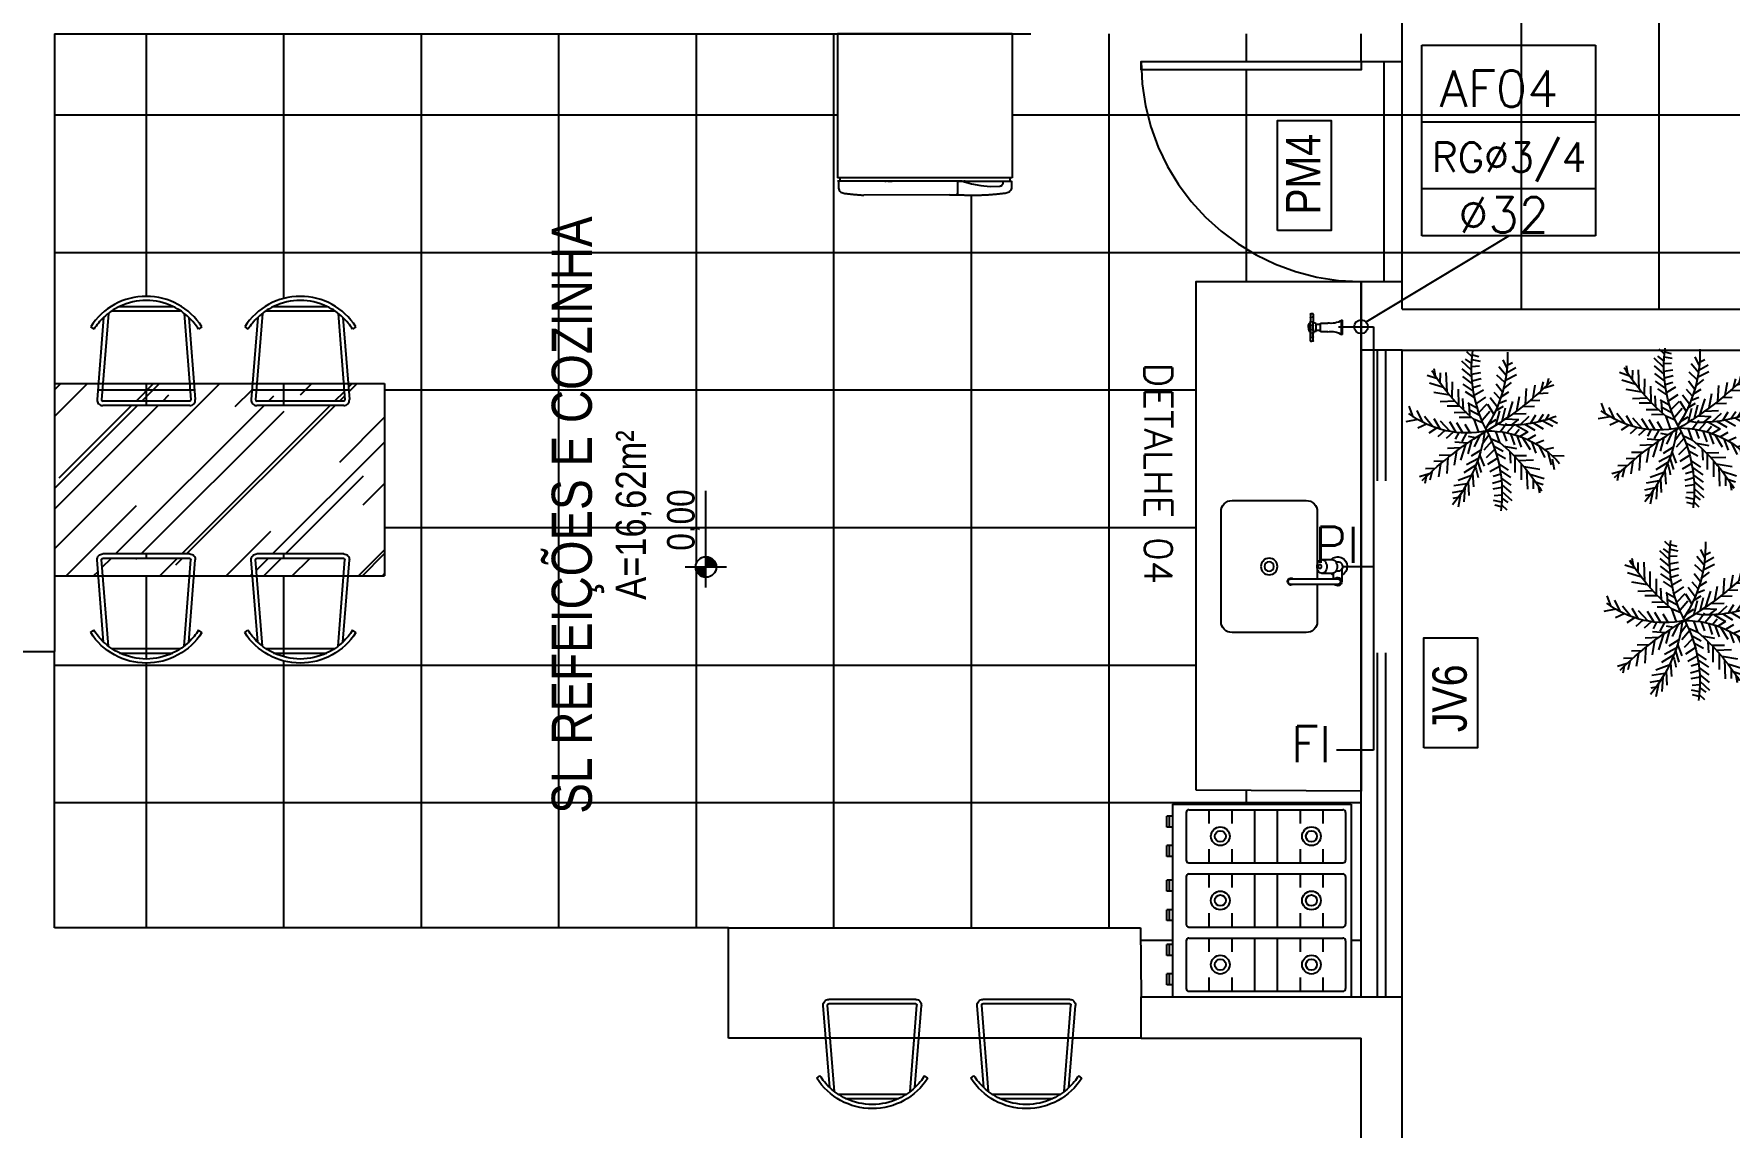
# Model space of a CAD drawing. Header units: millimetres. Extents: x 3923 to 4007, y 744 to 982.
# Drawn here: x 3966.77 to 3979.09, y 954.08 to 962.03 of the extents above; entities that cross this region are included whole.
import ezdxf
from ezdxf.enums import TextEntityAlignment as Align

# ---------------------------------------------------------------- set-up
doc = ezdxf.new("R2010")
doc.units = ezdxf.units.MM
doc.header["$LTSCALE"] = 20
doc.linetypes.add('CONTINU', pattern=[0])
doc.linetypes.add('HIDDEN2', pattern=[0.1875, 0.125, -0.0625])
for name, color, linetype in [('a-pem-m', 6, 'Continuous'), ('A-PEN-B', 5, 'Continuous'), ('AF', 5, 'Continuous'), ('Diametro', 2, 'Continuous'), ('E-txt-g', 3, 'Continuous'), ('HIDRO 01', 4, 'Continuous'), ('HIDROSSANITÁRIO', 8, 'Continuous'), ('Prumadas_L', 1, 'Continuous'), ('Prumadas_Q', 3, 'Continuous'), ('Prumadas_T', 2, 'Continuous'), ('VE', 118, 'Continuous')]:
    doc.layers.add(name, color=color, linetype=linetype)
doc.layers.add('E-Txt-W', color=7, linetype='Continuous', lineweight=20)
doc.styles.add('F2', font='ARIALN.TTF')
doc.styles.add('REG60', font='romans.shx', dxfattribs={"width": 0.8, "height": 0.15})
doc.styles.add('REG80', font='romans.shx', dxfattribs={"width": 0.8, "height": 0.2})
doc.styles.add('ROMANS', font='romans__.ttf', dxfattribs={"height": 0.1})
pattern_1 = [(180, (4034.583, -2178.562), (-3e-16, -1), []), (270, (4034.583, -2178.562), (1, -3e-16), [])]

# ---------------------------------------------------------------- blocks, each defined once
blk = doc.blocks.new('TXT-AMB75')
at = {"layer": 'E-txt-g', "style": 'REG80', "width": 0.8, "flags": 8}
blk.add_attdef('TXT', text='', height=0.2, dxfattribs=at).set_placement((0.0055, 0.2964), align=Align.CENTER)
at = {"layer": 'E-Txt-W', "style": 'REG60', "width": 0.8, "flags": 8}
blk.add_attdef('TXT', text='', height=0.15, dxfattribs=at).set_placement((0.0055, 0.0271), align=Align.CENTER)
blk = doc.blocks.new('NV')
at = {"color": 4, "linetype": 'ByBlock', "ltscale": 0.5}
for p, q in [((-1.414, -0.142), (-1.414, 0.107)), ((-1.539, -0.018), (-0.953, -0.018))]:
    blk.add_line(p, q, dxfattribs=at)
at = {"color": 4, "ltscale": 2.5}
blk.add_circle((-1.414, -0.018), 0.0622, dxfattribs=at)
at = {"color": 4}
for points in [[(-1.414, -0.018), (-1.458, 0.026), (-1.476, -0.018), (-1.472, 0.006)], [(-1.414, -0.018), (-1.414, 0.045), (-1.458, 0.026), (-1.438, 0.04)], [(-1.414, -0.018), (-1.352, -0.018), (-1.37, -0.062), (-1.357, -0.041)], [(-1.414, -0.018), (-1.37, -0.062), (-1.414, -0.08), (-1.39, -0.075)]]:
    blk.add_solid(points, dxfattribs=at)
at = {"layer": 'E-Txt-W', "color": 4, "ltscale": 2.5, "style": 'F2'}
blk.add_attdef('COTAPISO', (-1.306, 0.073), '', height=0.15, dxfattribs=at)
blk = doc.blocks.new('Fogão03_6')
at = {"layer": 'a-pem-m', "color": 8}
for p, q in [((-0.35, -0.65), (-0.35, 0)), ((-0.35, 0), (0.35, 0)), ((-0.35, 0), (0.35, 0)), ((-0.35, -0.65), (-0.35, 0)), ((-0.33, -0.59), (-0.33, -0.03)), ((-0.33, -0.59), (-0.33, -0.03)), ((-0.32, -0.02), (-0.1467, -0.02)), ((-0.32, -0.02), (-0.1467, -0.02)), ((-0.1367, -0.59), (-0.1367, -0.03)), ((-0.1367, -0.59), (-0.1367, -0.03)), ((-0.0967, -0.59), (-0.0967, -0.03)), ((-0.0967, -0.59), (-0.0967, -0.03)), ((-0.0867, -0.02), (0.0867, -0.02)), ((-0.0867, -0.02), (0.0867, -0.02)), ((0.0967, -0.59), (0.0967, -0.03)), ((0.0967, -0.59), (0.0967, -0.03)), ((0.1367, -0.59), (0.1367, -0.03)), ((0.1367, -0.59), (0.1367, -0.03)), ((0.1467, -0.02), (0.32, -0.02)), ((0.1467, -0.02), (0.32, -0.02)), ((0.33, -0.59), (0.33, -0.03)), ((0.33, -0.59), (0.33, -0.03)), ((0.35, -0.65), (0.35, 0)), ((0.35, -0.65), (0.35, 0)), ((-0.33, -0.1029), (-0.28, -0.1029)), ((-0.33, -0.1029), (-0.28, -0.1029)), ((-0.1867, -0.1029), (-0.1367, -0.1029)), ((-0.1867, -0.1029), (-0.1367, -0.1029)), ((-0.0967, -0.1029), (-0.0467, -0.1029)), ((-0.0967, -0.1029), (-0.0467, -0.1029)), ((0.0467, -0.1029), (0.0967, -0.1029)), ((0.0467, -0.1029), (0.0967, -0.1029)), ((0.1367, -0.1029), (0.1867, -0.1029)), ((0.1367, -0.1029), (0.1867, -0.1029)), ((0.28, -0.1029), (0.33, -0.1029)), ((0.28, -0.1029), (0.33, -0.1029)), ((-0.33, -0.1857), (-0.28, -0.1857)), ((-0.33, -0.1857), (-0.28, -0.1857)), ((-0.1867, -0.1857), (-0.1367, -0.1857)), ((-0.1867, -0.1857), (-0.1367, -0.1857)), ((-0.0967, -0.1857), (-0.0467, -0.1857)), ((-0.0967, -0.1857), (-0.0467, -0.1857)), ((0.0467, -0.1857), (0.0967, -0.1857)), ((0.0467, -0.1857), (0.0967, -0.1857)), ((0.1367, -0.1857), (0.1867, -0.1857)), ((0.1367, -0.1857), (0.1867, -0.1857)), ((0.28, -0.1857), (0.33, -0.1857)), ((0.28, -0.1857), (0.33, -0.1857)), ((-0.33, -0.2686), (-0.1367, -0.2686)), ((-0.33, -0.2686), (-0.1367, -0.2686)), ((-0.0967, -0.2686), (0.0967, -0.2686)), ((-0.0967, -0.2686), (0.0967, -0.2686)), ((0.1367, -0.2686), (0.33, -0.2686)), ((0.1367, -0.2686), (0.33, -0.2686)), ((-0.33, -0.3514), (-0.1367, -0.3514)), ((-0.33, -0.3514), (-0.1367, -0.3514)), ((-0.0967, -0.3514), (0.0967, -0.3514)), ((-0.0967, -0.3514), (0.0967, -0.3514)), ((0.1367, -0.3514), (0.33, -0.3514)), ((0.1367, -0.3514), (0.33, -0.3514)), ((-0.33, -0.4343), (-0.28, -0.4343)), ((-0.33, -0.4343), (-0.28, -0.4343)), ((-0.1867, -0.4343), (-0.1367, -0.4343)), ((-0.1867, -0.4343), (-0.1367, -0.4343)), ((-0.0967, -0.4343), (-0.0467, -0.4343)), ((-0.0967, -0.4343), (-0.0467, -0.4343)), ((0.0467, -0.4343), (0.0967, -0.4343)), ((0.0467, -0.4343), (0.0967, -0.4343)), ((0.1367, -0.4343), (0.1867, -0.4343)), ((0.1367, -0.4343), (0.1867, -0.4343)), ((0.28, -0.4343), (0.33, -0.4343)), ((0.28, -0.4343), (0.33, -0.4343)), ((-0.33, -0.5171), (-0.28, -0.5171)), ((-0.33, -0.5171), (-0.28, -0.5171)), ((-0.1867, -0.5171), (-0.1367, -0.5171)), ((-0.1867, -0.5171), (-0.1367, -0.5171)), ((-0.0967, -0.5171), (-0.0467, -0.5171)), ((-0.0967, -0.5171), (-0.0467, -0.5171)), ((0.0467, -0.5171), (0.0967, -0.5171)), ((0.0467, -0.5171), (0.0967, -0.5171)), ((0.1367, -0.5171), (0.1867, -0.5171)), ((0.1367, -0.5171), (0.1867, -0.5171)), ((0.28, -0.5171), (0.33, -0.5171)), ((0.28, -0.5171), (0.33, -0.5171)), ((-0.32, -0.6), (-0.1467, -0.6)), ((-0.32, -0.6), (-0.1467, -0.6)), ((-0.0867, -0.6), (0.0867, -0.6)), ((-0.0867, -0.6), (0.0867, -0.6)), ((0.1467, -0.6), (0.32, -0.6)), ((0.1467, -0.6), (0.32, -0.6)), ((-0.35, -0.65), (0.35, -0.65)), ((-0.35, -0.65), (0.35, -0.65)), ((-0.3068, -0.65), (-0.3068, -0.67)), ((-0.3068, -0.65), (-0.3068, -0.67)), ((-0.2669, -0.66), (-0.3068, -0.66)), ((-0.2669, -0.66), (-0.3068, -0.66)), ((-0.2669, -0.67), (-0.3068, -0.67)), ((-0.2669, -0.67), (-0.3068, -0.67)), ((-0.2669, -0.65), (-0.2669, -0.67)), ((-0.2669, -0.65), (-0.2669, -0.67)), ((-0.1998, -0.65), (-0.1998, -0.67)), ((-0.1998, -0.65), (-0.1998, -0.67)), ((-0.1599, -0.66), (-0.1998, -0.66)), ((-0.1599, -0.66), (-0.1998, -0.66)), ((-0.1599, -0.67), (-0.1998, -0.67)), ((-0.1599, -0.67), (-0.1998, -0.67)), ((-0.1599, -0.65), (-0.1599, -0.67)), ((-0.1599, -0.65), (-0.1599, -0.67)), ((-0.0734, -0.65), (-0.0734, -0.67)), ((-0.0734, -0.65), (-0.0734, -0.67)), ((-0.0335, -0.66), (-0.0734, -0.66)), ((-0.0335, -0.66), (-0.0734, -0.66)), ((-0.0335, -0.67), (-0.0734, -0.67)), ((-0.0335, -0.67), (-0.0734, -0.67)), ((-0.0335, -0.65), (-0.0335, -0.67)), ((-0.0335, -0.65), (-0.0335, -0.67)), ((0.0335, -0.65), (0.0335, -0.67)), ((0.0335, -0.65), (0.0335, -0.67)), ((0.0734, -0.66), (0.0335, -0.66)), ((0.0734, -0.66), (0.0335, -0.66)), ((0.0734, -0.67), (0.0335, -0.67)), ((0.0734, -0.67), (0.0335, -0.67)), ((0.0734, -0.65), (0.0734, -0.67)), ((0.0734, -0.65), (0.0734, -0.67)), ((0.1599, -0.65), (0.1599, -0.67)), ((0.1599, -0.65), (0.1599, -0.67)), ((0.1998, -0.66), (0.1599, -0.66)), ((0.1998, -0.66), (0.1599, -0.66)), ((0.1998, -0.67), (0.1599, -0.67)), ((0.1998, -0.67), (0.1599, -0.67)), ((0.1998, -0.65), (0.1998, -0.67)), ((0.1998, -0.65), (0.1998, -0.67)), ((0.2669, -0.65), (0.2669, -0.67)), ((0.2669, -0.65), (0.2669, -0.67)), ((0.3067, -0.66), (0.2669, -0.66)), ((0.3067, -0.66), (0.2669, -0.66)), ((0.3067, -0.67), (0.2669, -0.67)), ((0.3067, -0.67), (0.2669, -0.67)), ((0.3067, -0.65), (0.3067, -0.67)), ((0.3067, -0.65), (0.3067, -0.67))]:
    blk.add_line(p, q, dxfattribs=at)
for centre, radius in [((-0.2333, -0.1443), 0.0341), ((-0.2333, -0.1443), 0.0341), ((0, -0.1443), 0.0341), ((0, -0.1443), 0.0341), ((0.2333, -0.1443), 0.0341), ((0.2333, -0.1443), 0.0341), ((-0.2333, -0.1443), 0.02), ((-0.2333, -0.1443), 0.02), ((0, -0.1443), 0.02), ((0, -0.1443), 0.02), ((0.2333, -0.1443), 0.02), ((0.2333, -0.1443), 0.02), ((-0.2333, -0.4757), 0.0341), ((-0.2333, -0.4757), 0.0341), ((-0.2333, -0.4757), 0.02), ((-0.2333, -0.4757), 0.02), ((0, -0.4757), 0.0341), ((0, -0.4757), 0.0341), ((0, -0.4757), 0.02), ((0, -0.4757), 0.02), ((0.2333, -0.4757), 0.0341), ((0.2333, -0.4757), 0.0341), ((0.2333, -0.4757), 0.02), ((0.2333, -0.4757), 0.02)]:
    blk.add_circle(centre, radius, dxfattribs=at)
for centre, start, end in [((-0.32, -0.03), 89.99946, 179.99964), ((-0.32, -0.03), 89.99946, 179.99964), ((-0.1467, -0.03), 359.99964, 89.99946), ((-0.1467, -0.03), 359.99964, 89.99946), ((-0.0867, -0.03), 89.99946, 179.99964), ((-0.0867, -0.03), 89.99946, 179.99964), ((0.0867, -0.03), 359.99964, 89.99946), ((0.0867, -0.03), 359.99964, 89.99946), ((0.1467, -0.03), 89.99946, 179.99964), ((0.1467, -0.03), 89.99946, 179.99964), ((0.32, -0.03), 359.99964, 89.99946), ((0.32, -0.03), 359.99964, 89.99946), ((-0.32, -0.59), 179.99964, 269.99946), ((-0.32, -0.59), 179.99964, 269.99946), ((-0.1467, -0.59), 269.99946, 359.99964), ((-0.1467, -0.59), 269.99946, 359.99964), ((-0.0867, -0.59), 179.99964, 269.99946), ((-0.0867, -0.59), 179.99964, 269.99946), ((0.0867, -0.59), 269.99946, 359.99964), ((0.0867, -0.59), 269.99946, 359.99964), ((0.1467, -0.59), 179.99964, 269.99946), ((0.1467, -0.59), 179.99964, 269.99946), ((0.32, -0.59), 269.99946, 359.99964), ((0.32, -0.59), 269.99946, 359.99964)]:
    blk.add_arc(centre, 0.01, start, end, dxfattribs=at)
blk = doc.blocks.new('GELAD-VS')
at = {"color": 8}
blk.add_line((-0.0958, -0.3127), (-0.0958, -0.3151), dxfattribs=at)
for points in [[(-0.2946, 0.2704), (0.3404, 0.2704)], [(-0.2946, 0.2704), (-0.2946, -0.2524)], [(0.3404, 0.2704), (0.3404, -0.2524)], [(-0.2946, -0.2524), (0.3404, -0.2524)], [(-0.2919, -0.2667), (-0.2919, -0.2864), (-0.2915, -0.2903), (-0.2907, -0.2942), (-0.2888, -0.2977), (-0.2861, -0.3011), (-0.2834, -0.3042), (-0.2799, -0.3062), (-0.276, -0.3077), (-0.2722, -0.3089), (-0.2687, -0.3093), (-0.2652, -0.3096), (-0.2613, -0.31), (-0.2578, -0.3104), (-0.254, -0.3108), (-0.2505, -0.3112), (-0.247, -0.3116), (-0.2432, -0.312), (-0.2397, -0.3124), (-0.2358, -0.3127), (-0.2323, -0.3131), (-0.2285, -0.3131), (-0.225, -0.3135), (-0.2211, -0.3139), (-0.2176, -0.3143), (-0.2138, -0.3147), (-0.2103, -0.3147), (-0.2064, -0.3151), (-0.2029, -0.3151), (-0.1991, -0.3154), (-0.1956, -0.3154), (-0.1917, -0.3158), (-0.1882, -0.3158), (-0.1844, -0.3158), (-0.1809, -0.3162), (-0.177, -0.3162), (-0.1735, -0.3162), (-0.1697, -0.3166), (-0.1662, -0.3166), (-0.1623, -0.3166), (-0.1588, -0.3166), (-0.155, -0.3166), (-0.1515, -0.3166), (-0.1476, -0.3166), (-0.1442, -0.3166), (-0.1403, -0.3166), (-0.1368, -0.3166), (-0.1329, -0.3166), (-0.1295, -0.3162), (-0.1256, -0.3162), (-0.1221, -0.3162), (-0.1182, -0.3158), (-0.1148, -0.3158), (-0.1109, -0.3158), (-0.1074, -0.3154), (-0.1039, -0.3154), (-0.1001, -0.3151), (-0.0958, -0.3151)], [(-0.2899, -0.2648), (-0.2899, -0.2648), (-0.2899, -0.2648), (-0.2899, -0.2648), (-0.2899, -0.2648), (-0.2899, -0.2648), (-0.2899, -0.2648), (-0.2907, -0.2648), (-0.2911, -0.2652), (-0.2915, -0.2659), (-0.2915, -0.2663), (-0.2915, -0.2663), (-0.2915, -0.2663), (-0.2915, -0.2663), (-0.2915, -0.2663), (-0.2915, -0.2667)], [(-0.1237, -0.2648), (-0.2899, -0.2648)], [(-0.2861, -0.2524), (-0.2861, -0.2648)], [(-0.2636, -0.2648), (-0.2636, -0.2648), (-0.2636, -0.2648), (-0.2636, -0.2648), (-0.2636, -0.2648), (-0.2636, -0.2648), (-0.2636, -0.2648), (-0.2636, -0.2648), (-0.2636, -0.2648)], [(-0.2617, -0.2667), (-0.2617, -0.2663), (-0.2621, -0.2663), (-0.2621, -0.2659), (-0.2621, -0.2659), (-0.2625, -0.2656), (-0.2625, -0.2656), (-0.2625, -0.2652), (-0.2629, -0.2652), (-0.2633, -0.2648), (-0.2633, -0.2648), (-0.2636, -0.2648), (-0.2636, -0.2648)], [(-0.2617, -0.2667), (-0.2617, -0.2687)], [(-0.249, -0.2826), (-0.2513, -0.2822), (-0.254, -0.2814), (-0.2563, -0.2799), (-0.2582, -0.2779), (-0.2598, -0.276), (-0.2609, -0.2737), (-0.2617, -0.271), (-0.2617, -0.2687)], [(-0.1124, -0.2648), (-0.1457, -0.2748), (-0.1797, -0.281), (-0.2145, -0.2837), (-0.249, -0.2826)], [(-0.1237, -0.2648), (-0.1221, -0.2648), (-0.1209, -0.2648), (-0.1194, -0.2648), (-0.119, -0.2648), (-0.1182, -0.2648)], [(-0.1209, -0.2648), (-0.1221, -0.2648)], [(-0.1182, -0.2648), (-0.1182, -0.2648)], [(-0.1124, -0.2648), (-0.1128, -0.2648), (-0.1128, -0.2648), (-0.1132, -0.2648), (-0.1136, -0.2648), (-0.114, -0.2648), (-0.1144, -0.2648), (-0.1148, -0.2648), (-0.1155, -0.2648), (-0.1163, -0.2648), (-0.1171, -0.2648), (-0.1182, -0.2648), (-0.1182, -0.2648)], [(-0.1182, -0.2648), (-0.1182, -0.2648)], [(-0.1124, -0.2648), (-0.0958, -0.2648)], [(-0.0966, -0.2648), (-0.1124, -0.2648), (-0.1124, -0.2648), (-0.1124, -0.2648), (-0.1124, -0.2648), (-0.1124, -0.2648)], [(-0.0966, -0.2648), (-0.0966, -0.2648), (-0.0966, -0.2648), (-0.0966, -0.2648), (-0.0966, -0.2648), (-0.0966, -0.2648), (-0.0966, -0.2648), (-0.0966, -0.2648), (-0.0966, -0.2648), (-0.0966, -0.2648), (-0.0966, -0.2648), (-0.0966, -0.2648), (-0.0966, -0.2648)], [(-0.0958, -0.2648), (0.3404, -0.2648)], [(-0.0958, -0.2648), (-0.0958, -0.2648), (-0.0958, -0.2648), (-0.0958, -0.2648), (-0.0958, -0.2659)], [(-0.0958, -0.2648), (-0.0958, -0.2659)], [(-0.0958, -0.2648), (-0.0958, -0.3093)], [(-0.0958, -0.2648), (-0.0958, -0.3139), (-0.0958, -0.3093)], [(-0.0958, -0.2659), (-0.0958, -0.3081)], [(-0.0958, -0.2675), (-0.0958, -0.2667)], [(-0.0958, -0.3081), (-0.0958, -0.3081), (-0.0958, -0.3085)], [(-0.0958, -0.3112), (-0.0958, -0.3108), (-0.0958, -0.3108), (-0.0958, -0.3108), (-0.0958, -0.3108), (-0.0958, -0.3104), (-0.0958, -0.3104), (-0.0958, -0.31), (-0.0958, -0.31), (-0.0958, -0.31), (-0.0958, -0.3096), (-0.0958, -0.3093), (-0.0958, -0.3089), (-0.0958, -0.3089), (-0.0958, -0.3085), (-0.0958, -0.3081)], [(-0.0656, -0.2648), (-0.0656, -0.2648), (-0.0656, -0.2648), (-0.0656, -0.2648), (-0.0656, -0.2648), (-0.0656, -0.2648), (-0.0656, -0.2648), (-0.0656, -0.2648), (-0.0656, -0.2648), (-0.0656, -0.2648), (-0.0656, -0.2648), (-0.0656, -0.2648), (-0.0656, -0.2648), (-0.0656, -0.2648), (-0.0656, -0.2648), (-0.0656, -0.2648), (-0.0656, -0.2648), (-0.0656, -0.2648), (-0.0656, -0.2648), (-0.0656, -0.2648), (-0.0656, -0.2648)], [(0.1583, -0.2648), (0.1416, -0.2648)], [(0.1424, -0.2648), (0.1583, -0.2648), (0.1583, -0.2648), (0.1583, -0.2648), (0.1583, -0.2648), (0.1583, -0.2648)], [(0.1583, -0.2648), (0.1583, -0.2648), (0.1587, -0.2648), (0.1587, -0.2648), (0.1594, -0.2648), (0.1598, -0.2648), (0.1602, -0.2648), (0.1606, -0.2648), (0.1614, -0.2648), (0.1621, -0.2648), (0.1629, -0.2648), (0.1637, -0.2648), (0.1641, -0.2648)], [(0.1641, -0.2648), (0.1641, -0.2648)], [(0.1641, -0.2648), (0.1641, -0.2648)], [(0.1691, -0.2648), (0.1679, -0.2648), (0.1668, -0.2648), (0.1652, -0.2648), (0.1648, -0.2648), (0.1641, -0.2648)], [(0.1668, -0.2648), (0.1679, -0.2648)], [(0.1691, -0.2648), (0.3358, -0.2648)], [(0.3095, -0.2648), (0.3095, -0.2648), (0.3095, -0.2648), (0.3095, -0.2648), (0.3095, -0.2648), (0.3095, -0.2648), (0.3095, -0.2648)], [(0.3377, -0.2864), (0.3373, -0.2903), (0.3362, -0.2942), (0.3346, -0.2977), (0.3319, -0.3011), (0.3288, -0.3042), (0.3253, -0.3062), (0.3219, -0.3077), (0.318, -0.3089)], [(0.3319, -0.2524), (0.3319, -0.2648)], [(0.3377, -0.2663), (0.3377, -0.2663), (0.3377, -0.2663), (0.3377, -0.2663), (0.3377, -0.2663), (0.3377, -0.2663), (0.3377, -0.2663), (0.3377, -0.2659), (0.3373, -0.2652), (0.3365, -0.2648), (0.3362, -0.2648), (0.3362, -0.2648), (0.3362, -0.2648), (0.3362, -0.2648), (0.3362, -0.2648), (0.3362, -0.2648)], [(0.3377, -0.2667), (0.3377, -0.2864)], [(-0.0958, -0.3093), (-0.0958, -0.3096)], [(-0.0958, -0.31), (-0.0958, -0.3108)], [(-0.0958, -0.3108), (-0.0958, -0.3112)], [(-0.0958, -0.3112), (-0.0958, -0.3139)], [(-0.0958, -0.312), (-0.0958, -0.3124)], [(-0.0958, -0.3127), (-0.0958, -0.3131)], [(-0.0796, -0.3143), (-0.0838, -0.3143), (-0.0958, -0.3139), (-0.0958, -0.3139)], [(-0.066, -0.3143), (-0.0711, -0.3143), (-0.0796, -0.3143)], [(-0.066, -0.3143), (0.245, -0.3154)], [(0.2194, -0.3162), (0.2194, -0.3162)], [(0.2267, -0.3162), (0.2267, -0.3162)], [(0.318, -0.3089), (0.3145, -0.3093), (0.311, -0.3096), (0.3072, -0.31), (0.3037, -0.3104), (0.2998, -0.3108), (0.2963, -0.3112), (0.2925, -0.3116), (0.289, -0.312), (0.2855, -0.3124), (0.2816, -0.3127), (0.2782, -0.3131), (0.2743, -0.3131), (0.2704, -0.3135), (0.2669, -0.3139), (0.2631, -0.3143), (0.2596, -0.3147), (0.2561, -0.3147), (0.2522, -0.3151), (0.2488, -0.3151), (0.245, -0.3154)]]:
    blk.add_lwpolyline(points, dxfattribs=at)
blk = doc.blocks.new('cadeira3')
at = {"color": 8}
for p, q in [((339.39, -198.51), (363.62, -198.51)), ((326.24, -207.76), (327.72, -208.87)), ((332.14, -203.49), (329.22, -240.82)), ((334.29, -201.65), (331.21, -240.97)), ((335.87, -200.51), (367.14, -200.51)), ((368.73, -201.65), (371.8, -240.97)), ((370.88, -203.49), (373.8, -240.82)), ((376.77, -207.76), (375.3, -208.87)), ((371.3, -241.51), (331.71, -241.51)), ((371.3, -243.51), (331.71, -243.51))]:
    blk.add_line(p, q, dxfattribs=at)
for centre, radius, start, end in [((351.51, -223.91), 29.99, 32.59097, 147.40903), ((351.51, -223.93), 28.15, 115.49352, 133.47386), ((351.51, -223.93), 28.15, 64.50648, 115.49352), ((351.51, -223.93), 28.15, 46.52614, 64.50648), ((351.51, -223.93), 28.15, 133.47386, 147.66894), ((351.51, -223.93), 28.15, 32.33106, 46.52614), ((331.71, -241.01), 2.5, 175.52762, 270), ((331.71, -241.01), 0.5, 175.52762, 270), ((371.3, -241.01), 2.5, 270, 4.47238), ((371.3, -241.01), 0.5, 270, 4.47238)]:
    blk.add_arc(centre, radius, start, end, dxfattribs=at)
blk = doc.blocks.new('Cuba coz')
at = {"color": 8}
blk.add_line((7.5, -4.5), (7.5, -2.41), dxfattribs=at)
for points in [[(13.41, -6.5), (13.41, -20, 0.414214), (17.41, -24), (44.41, -24, 0.414214), (48.41, -20), (48.41, 20, 0.414214), (44.41, 24), (17.41, 24, 0.414214), (13.41, 20), (13.41, 0.74)], [(6.7, 1.75), (6, 1.75, 0.546464), (4.41, -0.73, -0.10784), (4.5, -1.15), (4.5, -5.5)], [(11.72, 2.5), (7.96, 2.5, 0.133256), (7.32, 2.33, 0.106756), (6.71, 1.77, 0.082828), (6.34, 0.99, 0.071352), (6.19, 0, 0.071352), (6.34, -0.99, 0.082828), (6.71, -1.77, 0.106756), (7.32, -2.33, 0.133256), (7.96, -2.5), (11.72, -2.5)], [(4.41, -0.73, 0.293273), (6, -1.75), (6.7, -1.75)], [(13.41, -1), (13.41, -4.5, 0.414214)]]:
    blk.add_lwpolyline(points, format="xyb", dxfattribs=at)
for points in [[(11.72, -2.5, 0.133256), (12.36, -2.33, 0.106756), (12.97, -1.77, 0.082828), (13.35, -0.99, 0.071352), (13.49, 0, 0.071352), (13.35, 0.99, 0.082828), (12.97, 1.77, 0.106756), (12.36, 2.33, 0.133256), (11.72, 2.5, 0.133256), (11.08, 2.33, 0.106756), (10.47, 1.77, 0.082828), (10.1, 0.99, 0.071352), (9.95, 0, 0.071352), (10.1, -0.99, 0.082828), (10.47, -1.77, 0.106756), (11.08, -2.33, 0.133256)], [(12.47, 0.75, 0.133256), (12.28, 0.7, 0.106756), (12.1, 0.53, 0.082828), (11.98, 0.3, 0.071352), (11.94, 0, 0.071352), (11.98, -0.3, 0.082828), (12.1, -0.53, 0.106756), (12.28, -0.7, 0.133256), (12.47, -0.75, 0.133256), (12.66, -0.7, 0.106756), (12.85, -0.53, 0.082828), (12.96, -0.3, 0.071352), (13, 0, 0.071352), (12.96, 0.3, 0.082828), (12.85, 0.53, 0.106756), (12.66, 0.7, 0.133256)], [(6, -6.5), (23, -6.5, 1), (23, -4.5), (6, -4.5, 1)]]:
    blk.add_lwpolyline(points, format="xyb", close=True, dxfattribs=at)
for radius in [3, 1.75]:
    blk.add_circle((30.91, 0), radius, dxfattribs=at)
for centre, radius, start, end in [((6, 0), 3.5, 45.58469, 244.62307), ((6, -5.5), 1.5, 41.81031, 318.18969), ((6, 0), 3.5, 295.37693, 314.41531), ((23, -5.5), 1.25, 233.1301, 126.8699)]:
    blk.add_arc(centre, radius, start, end, dxfattribs=at)
blk = doc.blocks.new('FLOR2')
at = {"layer": 'VE', "color": 8}
for p, q in [((-74.7, 224.4), (-101.7, 246.3)), ((-80.3, 253.3), (-101.6, 282.1)), ((-82.6, 266.8), (-71.8, 290.5)), ((-77.5, 238.1), (-64.7, 269)), ((52.3, 229.2), (26.3, 258.5)), ((53.7, 258.4), (40.8, 273)), ((51.1, 215.2), (79.6, 258.5)), ((53.2, 243.8), (73.7, 286)), ((-66.3, 186.3), (-93.5, 208.1)), ((-69.4, 199.7), (-47.7, 241.3)), ((-61.3, 166.2), (-30.7, 213.6)), ((49.4, 200.4), (16.6, 234.2)), ((43.9, 166.6), (16.6, 210)), ((42.1, 157.4), (74.8, 195.4)), ((48.1, 190.9), (79.6, 229.4)), ((187.8, 178.2), (161.1, 191.4)), ((197.1, 193.1), (174.8, 202.3)), ((193, 186.4), (218.9, 189.4)), ((-248.3, 123.4), (-282.9, 101.8)), ((-228.8, 121.8), (-258.8, 154)), ((-195.2, 116.4), (-211.3, 146.7)), ((-157.4, 106.1), (-168.5, 136.9)), ((-128.8, 95.1), (-135.3, 128.2)), ((-57.8, 153.1), (-91, 179.1)), ((-45.4, 110.2), (-82.7, 140.9)), ((-50.9, 128.4), (-27.3, 174.9)), ((-39.3, 91.1), (-19.9, 146.4)), ((27.5, 102.9), (6.9, 146.9)), ((34.9, 127.8), (16.6, 176)), ((30.7, 113.1), (65.1, 137.2)), ((125.4, 100.5), (108.7, 123.5)), ((141.8, 117.9), (121.5, 144.1)), ((157.5, 136.3), (134.7, 159.9)), ((150.9, 128.4), (195.6, 131.1)), ((174.2, 158.1), (152.7, 176.1)), ((166, 147.1), (213.3, 152.2)), ((179.9, 166.3), (207.2, 166.2)), ((-209.5, 119.1), (-251.1, 97.5)), ((-171.1, 110.4), (-216.8, 98.5)), ((-143, 100.9), (-184.2, 85)), ((-110.7, 86.6), (-160.6, 77.4)), ((-91.7, 76.1), (-133.4, 59.7)), ((-71.4, 63.1), (-110.4, 47.3)), ((-101.1, 81.5), (-107.5, 115.3)), ((-84.2, 71.5), (-80.2, 97.5)), ((-36.3, 82.2), (-75, 107.5)), ((-61, 55.7), (-56.7, 89.9)), ((-25, 50.2), (-47.6, 61.3)), ((-30.9, 66.6), (-12.1, 113)), ((-18.6, 33.4), (-9.2, 79.1)), ((17.2, 73.9), (2, 112.9)), ((23.1, 89.8), (60.2, 112.9)), ((28.8, 25.6), (25.9, 67.6)), ((54.7, 41.9), (48.8, 84.2)), ((81.1, 61.1), (66.9, 100.4)), ((105, 81.1), (89.8, 117)), ((97.7, 74.8), (137.5, 72.5)), ((115.6, 91), (160.4, 89.1)), ((127.7, 19.7), (162.5, 64.9)), ((134.9, 110.4), (178, 110.1)), ((161.6, 26), (195.9, 72.7)), ((189.8, 32.5), (233.7, 85.8)), ((228.3, 43.3), (249.4, 72.6)), ((256.3, 52.6), (276.4, 71.1)), ((-190.4, -16.5), (-241.7, 10.1)), ((-162.2, -10.6), (-203.9, 23.1)), ((-138.3, -6.5), (-174.5, 20.9)), ((-104.1, -2.9), (-140.4, 24.4)), ((-79, 0.2), (-115.2, 27.6)), ((-50.4, 47.4), (-82.6, 34.3)), ((-34.8, -7.8), (-70.5, 0.7)), ((-27.9, 27.5), (-69, 0.4)), ((-11.4, 15.4), (7.9, 51.4)), ((7.7, 13.9), (7.9, 51.4)), ((17.8, -11.5), (53.6, 12.1)), ((19.5, 20.2), (55.1, 11.7)), ((43.6, 34.6), (82.9, 28.8)), ((67, 50.6), (105.8, 45.4)), ((74.5, 13.1), (115.2, -7.4)), ((103.6, 16.2), (129.9, 47.5)), ((122.9, 19), (159.1, -8.4)), ((146.8, 23), (188.6, -10.7)), ((175.1, 28.9), (226.4, 2.4)), ((209.1, 37.6), (258.9, 19.8)), ((234.1, 50.4), (269.5, 38.8)), ((-260.6, -36.3), (-297.5, -24.2)), ((-271.7, -40.1), (-291.8, -58.6)), ((-224.4, -25.1), (-274.3, -7.4)), ((-243.7, -30.8), (-264.8, -60.1)), ((-205.1, -20), (-249, -73.3)), ((-176.9, -13.5), (-211.2, -60.3)), ((-143.1, -7.2), (-177.8, -52.5)), ((-113, -62.3), (-152.8, -60)), ((-119, -3.8), (-145.3, -35)), ((-82.4, -38.1), (-121.1, -32.9)), ((-90.2, -2.9), (-116.5, -34.1)), ((-59, -22.2), (-98.2, -16.3)), ((-96.4, -48.6), (-82.2, -87.9)), ((-70, -29.4), (-64.1, -71.7)), ((-23.5, -56.8), (-61.5, -71.9)), ((-43.8, -14.7), (-40.9, -56.7)), ((-17.4, -15.4), (-5.3, -45.9)), ((5.3, -32.4), (-13.4, -78.7)), ((15.6, -54.2), (-3.2, -100.5)), ((9.6, -37.7), (32.3, -48.8)), ((32.9, -20.5), (32.1, -58.5)), ((42.4, -25.6), (71.3, -6.3)), ((54.4, -31.5), (57.1, -66)), ((66.1, -36.8), (101.2, -13.5)), ((80.3, -42.5), (81.7, -68.7)), ((88.6, -45.5), (126.2, -21)), ((98.9, -48.8), (111.9, -80.7)), ((109.3, -51.9), (156.4, -33)), ((128.7, -56.7), (141.8, -87.8)), ((143.9, -59.5), (181, -35.7)), ((173.3, -63.2), (215.7, -42.4)), ((212.6, -64.1), (249.1, -34.6)), ((240.1, -54.5), (268.6, -27.6)), ((-166.3, -115.9), (-211, -118.7)), ((-150.3, -97.9), (-193.3, -97.6)), ((-131, -78.5), (-175.7, -76.6)), ((-157.1, -105.4), (-136.8, -131.7)), ((-140.7, -88), (-124, -111.1)), ((-120.3, -68.7), (-105.1, -104.5)), ((-37.2, -114.1), (-68.5, -119.5)), ((-28.9, -84.6), (-68.3, -95.7)), ((-31.5, -100), (-16.7, -124.3)), ((-25.5, -69.9), (-13.5, -100.4)), ((23.9, -78.7), (4.6, -133.9)), ((35.5, -115.9), (12, -162.5)), ((21, -69.7), (59.6, -95)), ((30, -97.7), (67.4, -128.4)), ((50.8, -62.6), (58.9, -94.5)), ((64.2, -73.5), (111.4, -79.4)), ((74.6, -82.5), (81.9, -127.1)), ((87.1, -94.1), (128.1, -98.7)), ((101.9, -109), (98.1, -145.2)), ((108.6, -116.2), (149.5, -121.2)), ((159, -61.7), (176, -89.7)), ((198, -64.3), (219.9, -90.7)), ((232.1, -62.8), (267.9, -88.5)), ((-208.4, -174), (-234.3, -177)), ((-181.4, -134.6), (-228.6, -139.7)), ((-195.2, -153.8), (-222.5, -153.8)), ((-212.4, -180.7), (-190.1, -189.9)), ((-203.2, -165.8), (-176.5, -178.9)), ((-189.5, -145.7), (-168.1, -163.6)), ((-172.9, -123.8), (-150, -147.4)), ((-59.4, -170.6), (-98.3, -175.1)), ((-45.5, -137.8), (-81, -147.5)), ((-63.4, -178.9), (-44, -219.3)), ((-50.1, -149.5), (-40.8, -185.5)), ((-39.9, -122.1), (-27.9, -152.6)), ((45.9, -153.7), (15.3, -201.1)), ((42.5, -140.6), (75.6, -166.6)), ((50.9, -173.8), (78.2, -195.6)), ((120.9, -130.2), (119.1, -162.8)), ((131.2, -142.8), (171.4, -148.5)), ((137.7, -151.4), (134.9, -176.1)), ((145.5, -162.1), (177.9, -167.4)), ((-84.5, -217), (-113.5, -232.1)), ((-71.3, -194.2), (-110.7, -203.1)), ((-90.3, -226.2), (-80.6, -245)), ((-75.6, -202), (-60.4, -237.2)), ((54.1, -187.2), (32.4, -228.8)), ((62.1, -225.6), (49.4, -256.6)), ((59.4, -211.9), (86.4, -233.9)), ((64.9, -240.8), (86.2, -269.6)), ((67.3, -254.3), (56.5, -278))]:
    blk.add_line(p, q, dxfattribs=at)
for centre, radius, start, end in [((1087.9, 462.4), 1186.7, 188.51596, 202.60606), ((-486.5, 269.5), 540.3, 336.19444, 2.29873), ((-211.8, 435.3), 475.2, 295.43508, 330.98697), ((-266.2, -219.1), 342.9, 41.07899, 90.24355), ((-111.8, 349.6), 262, 304.45608, 313.28906), ((11.4, 742.8), 732.4, 273.42053, 291.38919), ((-26.8, -730.3), 732.4, 93.42053, 111.38919), ((196.4, -422.9), 475.2, 115.43508, 150.98697), ((-481.7, 27.7), 466.5, 321.34229, 356.98796), ((200.6, 278.7), 342.9, 232.59883, 281.76339), ((-1103.2, -449.9), 1186.7, 8.51596, 22.60606), ((-241, -435.3), 473.3, 32.12182, 54.73491)]:
    blk.add_arc(centre, radius, start, end, dxfattribs=at)
blk = doc.blocks.new('registro')
at = {"layer": 'HIDRO 01', "color": 4}
for p, q in [((4089.6498, 840.4398), (4089.6498, 840.4113)), ((4089.6547, 840.441), (4089.651, 840.441)), ((4089.6584, 840.441), (4089.6547, 840.441)), ((4089.6597, 840.4398), (4089.6597, 840.4128)), ((4089.6467, 840.4017), (4089.6467, 840.4061)), ((4089.6467, 840.391), (4089.6467, 840.4017)), ((4089.6467, 840.3803), (4089.6467, 840.391)), ((4089.6467, 840.3759), (4089.6467, 840.3803)), ((4089.6467, 840.3759), (4089.6467, 840.3758)), ((4089.6498, 840.3959), (4089.6498, 840.4117)), ((4089.6498, 840.3959), (4089.6498, 840.391)), ((4089.6498, 840.391), (4089.6498, 840.386)), ((4089.6498, 840.386), (4089.6498, 840.3701)), ((4089.6597, 840.3959), (4089.6597, 840.4133)), ((4089.6597, 840.391), (4089.6597, 840.3959)), ((4089.6597, 840.386), (4089.6597, 840.391)), ((4089.6597, 840.386), (4089.6597, 840.3692)), ((4089.6702, 840.4013), (4089.6702, 840.4055)), ((4089.6865, 840.4015), (4089.6702, 840.4015)), ((4089.6702, 840.391), (4089.6702, 840.4013)), ((4089.6702, 840.3807), (4089.6702, 840.391)), ((4089.6702, 840.3764), (4089.6702, 840.3807)), ((4089.6865, 840.3805), (4089.6702, 840.3805)), ((4089.6865, 840.391), (4089.6865, 840.4071)), ((4089.6865, 840.4071), (4089.7127, 840.4071)), ((4089.6865, 840.3749), (4089.6865, 840.391)), ((4089.7127, 840.3749), (4089.6865, 840.3749)), ((4089.7632, 840.417), (4089.7669, 840.417)), ((4089.7632, 840.391), (4089.7632, 840.417)), ((4089.7632, 840.365), (4089.7632, 840.391)), ((4089.7669, 840.391), (4089.7669, 840.417)), ((4089.7669, 840.365), (4089.7669, 840.391)), ((4089.6497, 840.3681), (4089.6497, 840.3631)), ((4089.6497, 840.3631), (4089.6497, 840.3582)), ((4089.6498, 840.3422), (4089.6498, 840.3707)), ((4089.651, 840.3409), (4089.6547, 840.3409)), ((4089.6584, 840.3409), (4089.6547, 840.3409)), ((4089.6596, 840.3631), (4089.6596, 840.3681)), ((4089.6596, 840.3582), (4089.6596, 840.3631)), ((4089.6597, 840.3422), (4089.6597, 840.3692)), ((4089.7669, 840.365), (4089.7632, 840.365))]:
    blk.add_line(p, q, dxfattribs=at)
for points in [[(4089.6702, 840.4055), (4089.6688, 840.4058), (4089.6672, 840.4062), (4089.665, 840.4067)], [(4089.6702, 840.3764), (4089.6688, 840.3761), (4089.6672, 840.3758), (4089.665, 840.3753)]]:
    blk.add_lwpolyline(points, dxfattribs=at)
at = {"layer": 'HIDRO 01', "color": 4, "extrusion": (0, 0, -1)}
for centre, radius, start, end in [((-4089.651, 840.4398), 0.00124, 0.00003, 90), ((-4089.6818, 840.391), 0.0394, 359.99565, 20.13631), ((-4089.6457, 840.4042), 0.000989, 20.12195, 100.11243), ((-4089.6457, 840.4042), 0.00099, 100.09482, 179.99997), ((-4089.643, 840.4119), 0.00681, 181.23675, 236.37895), ((-4089.643, 840.3701), 0.00681, 123.6059, 180.00001), ((-4089.6546, 840.4246), 0.00495, 0.02602, 89.97401), ((-4089.6546, 840.4147), 0.00495, 270.01829, 359.98187), ((-4089.6546, 840.3681), 0.00495, 0.02602, 89.97401), ((-4089.6547, 840.3959), 0.00495, 0.02602, 89.97401), ((-4089.6547, 840.386), 0.00495, 270.01829, 359.98187), ((-4089.6546, 840.4246), 0.00495, 90.01816, 179.98176), ((-4089.6546, 840.4147), 0.00495, 180.01828, 269.98187), ((-4089.6546, 840.3681), 0.00495, 90.01816, 179.98176), ((-4089.6547, 840.3959), 0.00495, 90.01816, 179.98176), ((-4089.6547, 840.386), 0.00495, 180.01828, 269.98187), ((-4089.6665, 840.4133), 0.00681, 282.35991, 359.99998), ((-4089.6665, 840.3687), 0.00681, 359.9998, 77.64333), ((-4089.726, 840.4728), 0.0671, 236.35821, 281.45069), ((-4089.726, 840.3091), 0.0671, 78.54956, 123.64201), ((-4089.6546, 840.3582), 0.00495, 270.01829, 359.98187), ((-4089.6546, 840.3582), 0.00495, 180.01828, 269.98187), ((-4089.6584, 840.3422), 0.00124, 180, 270)]:
    blk.add_arc(centre, radius, start, end, dxfattribs=at)
at = {"layer": 'HIDRO 01', "color": 4}
for centre, radius, start, end in [((4089.6584, 840.4398), 0.00124, 359.99895, 90), ((4089.6818, 840.391), 0.0394, 179.994, 200.13886), ((4089.6457, 840.3777), 0.00099, 200.12706, 280.0763), ((4089.6457, 840.3777), 0.00099, 280.07207, 0.00336), ((4089.6468, 840.4061), 0.000125, 123.88448, 179.91511), ((4089.6468, 840.3759), 0.000124, 206.71741, 236.35591), ((4089.651, 840.3422), 0.00124, 179.99835, 270)]:
    blk.add_arc(centre, radius, start, end, dxfattribs=at)

msp = doc.modelspace()

# ---------------------------------------------------------------- hatches: boundary and pattern name
at = {"layer": 'HIDROSSANITÁRIO'}
h = msp.add_hatch(dxfattribs=at)
h.set_pattern_fill('ANSI37,_O', color=8, scale=8, angle=135)
h.set_pattern_definition(pattern_1)
h.paths.add_polyline_path([(3976.716, 967.027), (3976.716, 966.727), (3975.916, 966.727), (3975.916, 966.194), (3977.156, 966.194), (3977.156, 964.994), (3975.916, 964.994), (3975.916, 964.766), (3977.017, 964.766), (3977.017, 962.374), (3975.916, 962.374), (3975.916, 962.327), (3976.716, 962.327), (3976.716, 961.827), (3976.716, 960.227), (3976.716, 960.027), (3979.416, 960.027), (3979.416, 967.027)])
h.paths.add_polyline_path([(3978.715, 963.07, -1), (3978.715, 963.219, -1)], flags=16)
h.paths.add_polyline_path([(3978.388, 962.911), (3978.388, 964.136), (3977.994, 964.136), (3977.994, 962.911)], flags=24)
h.paths.add_polyline_path([(3978.065, 962.676), (3978.065, 964.37), (3977.495, 964.37), (3977.495, 962.676)], flags=24)
h.paths.add_polyline_path([(3978.733, 963.204), (3978.733, 963.846), (3978.372, 963.846), (3978.372, 963.204)], flags=24)
h.paths.add_polyline_path([(3979.878, 966.336), (3979.271, 966.336), (3979.271, 965.732), (3979.878, 965.732)], flags=9)
h.paths.add_polyline_path([(3978.473, 966.336), (3977.681, 966.336), (3977.681, 965.732), (3978.473, 965.732)], flags=24)
h = msp.add_hatch(dxfattribs=at)
h.set_pattern_fill('ANSI37,_O', color=8, scale=8, angle=135)
h.set_pattern_definition(pattern_1)
h.paths.add_polyline_path([(3976.416, 960.227), (3976.716, 960.227), (3976.716, 961.827), (3976.416, 961.827), (3976.416, 961.767), (3974.817, 961.767, 0.40327)])
h.paths.add_polyline_path([(3976.168, 961.398), (3976.557, 961.398), (3976.557, 960.598), (3976.168, 960.598)], flags=16)
h.paths.add_polyline_path([(3966.916, 962.027), (3966.916, 959.486), (3969.316, 959.486), (3969.316, 958.086), (3966.916, 958.086), (3966.916, 957.538), (3966.916, 955.527), (3971.816, 955.527), (3974.812, 955.527), (3974.816, 955.027), (3976.416, 955.027), (3976.416, 956.522), (3975.216, 956.529), (3975.216, 960.227), (3976.416, 960.227, -0.40327), (3974.817, 961.767), (3974.816, 961.767), (3974.816, 961.827), (3976.416, 961.827), (3976.416, 962.027), (3975.416, 962.027), (3974.016, 962.027)])
h.paths.add_polyline_path([(3972.616, 960.982), (3972.61, 960.982), (3972.61, 962.027), (3973.88, 962.027), (3973.88, 960.957), (3973.875, 960.957), (3973.875, 960.899), (3973.853, 960.871), (3973.829, 960.868), (3973.801, 960.865), (3973.777, 960.862), (3973.771, 960.862), (3973.763, 960.861), (3973.721, 960.856), (3973.697, 960.856), (3973.682, 960.855), (3973.66, 960.855), (3973.646, 960.853), (3973.624, 960.853), (3973.616, 960.853), (3973.609, 960.853), (3973.601, 960.853), (3973.594, 960.853), (3973.586, 960.853), (3973.579, 960.853), (3973.572, 960.853), (3973.565, 960.853), (3973.527, 960.853), (3973.506, 960.855), (3973.483, 960.855), (3973.483, 960.859), (3973.459, 960.858), (3973.423, 960.858), (3972.786, 960.855), (3972.765, 960.858), (3972.742, 960.86), (3972.734, 960.86), (3972.713, 960.862), (3972.702, 960.864), (3972.683, 960.866), (3972.662, 960.868), (3972.638, 960.871), (3972.616, 960.899)], flags=16)
h.paths.add_polyline_path([(3973.483, 960.957), (3973.516, 960.957), (3973.583, 960.937), (3973.651, 960.924), (3973.72, 960.919), (3973.789, 960.921), (3973.794, 960.922), (3973.799, 960.924), (3973.804, 960.927), (3973.808, 960.931), (3973.811, 960.934), (3973.813, 960.939), (3973.815, 960.944), (3973.815, 960.949), (3973.815, 960.953), (3973.815, 960.954), (3973.815, 960.954), (3973.815, 960.954), (3973.816, 960.955), (3973.816, 960.956), (3973.817, 960.956), (3973.818, 960.957), (3973.809, 960.925), (3973.789, 960.921), (3973.72, 960.919), (3973.651, 960.924), (3973.583, 960.937), (3973.483, 960.967)], flags=0)
h.paths.add_polyline_path([(3971.652, 958.225, -1), (3971.652, 958.076, -1)], flags=16)
h.paths.add_polyline_path([(3969.108, 959.898), (3969.084, 959.88, 0.062017), (3969.013, 959.966), (3969.06, 959.369, -0.437265), (3969.02, 959.326), (3968.387, 959.326, -0.437265), (3968.347, 959.369), (3968.393, 959.966, 0.062017), (3968.323, 959.88), (3968.299, 959.898, -0.547586)], flags=16)
h.paths.add_polyline_path([(3969.029, 959.358), (3968.378, 959.358), (3968.428, 959.996, -0.053349), (3968.509, 960.046, -0.226217), (3968.897, 960.046, -0.053349), (3968.979, 959.996)], flags=0)
h.paths.add_polyline_path([(3967.988, 959.898), (3967.964, 959.88, 0.062017), (3967.893, 959.966), (3967.94, 959.369, -0.437265), (3967.9, 959.326), (3967.267, 959.326, -0.437265), (3967.227, 959.369), (3967.273, 959.966, 0.062017), (3967.203, 959.88), (3967.179, 959.898, -0.547586)], flags=16)
h.paths.add_polyline_path([(3969.06, 958.203), (3969.013, 957.606, 0.062017), (3969.084, 957.692), (3969.108, 957.674, -0.547586), (3968.299, 957.674), (3968.323, 957.692, 0.062017), (3968.393, 957.606), (3968.347, 958.203, -0.437265), (3968.387, 958.246), (3969.02, 958.246, -0.437265)], flags=17)
h.paths.add_polyline_path([(3967.909, 959.358), (3967.258, 959.358), (3967.308, 959.996, -0.053349), (3967.389, 960.046, -0.226217), (3967.777, 960.046, -0.053349), (3967.859, 959.996)], flags=0)
h.paths.add_polyline_path([(3968.979, 957.576, -0.053349), (3968.897, 957.526, -0.226217), (3968.509, 957.526, -0.053349), (3968.428, 957.576), (3968.378, 958.214), (3969.029, 958.214)], flags=16)
h.paths.add_polyline_path([(3967.94, 958.203), (3967.893, 957.606, 0.062017), (3967.964, 957.692), (3967.988, 957.674, -0.547586), (3967.179, 957.674), (3967.203, 957.692, 0.062017), (3967.273, 957.606), (3967.227, 958.203, -0.437265), (3967.267, 958.246), (3967.9, 958.246, -0.437265)], flags=17)
h.paths.add_polyline_path([(3967.859, 957.576, -0.053349), (3967.777, 957.526, -0.226217), (3967.389, 957.526, -0.053349), (3967.308, 957.576), (3967.258, 958.214), (3967.909, 958.214)], flags=16)
h.paths.add_polyline_path([(3975.044, 956.427), (3976.344, 956.427), (3976.344, 955.027), (3975.044, 955.027), (3975.044, 955.114), (3975.004, 955.114), (3975.004, 955.194), (3975.044, 955.194), (3975.044, 955.328), (3975.004, 955.328), (3975.004, 955.407), (3975.044, 955.407), (3975.044, 955.58), (3975.004, 955.58), (3975.004, 955.66), (3975.044, 955.66), (3975.044, 955.794), (3975.004, 955.794), (3975.004, 955.874), (3975.044, 955.874), (3975.044, 956.047), (3975.004, 956.047), (3975.004, 956.127), (3975.044, 956.127), (3975.044, 956.261), (3975.004, 956.261), (3975.004, 956.341), (3975.044, 956.341)])
h.paths.add_polyline_path([(3976.546, 960.649), (3976.546, 961.363), (3976.165, 961.363), (3976.165, 960.649)], flags=24)
h.paths.add_polyline_path([(3971.017, 956.247), (3971.017, 960.812), (3970.355, 960.812), (3970.355, 956.247)], flags=24)
h.paths.add_polyline_path([(3971.325, 957.847), (3971.325, 959.212), (3970.931, 959.212), (3970.931, 957.847)], flags=24)
h.paths.add_polyline_path([(3971.67, 958.21), (3971.67, 958.776), (3971.309, 958.776), (3971.309, 958.21)], flags=24)
h.paths.add_polyline_path([(3972.305, 961.865), (3972.305, 962.472), (3971.701, 962.472), (3971.701, 961.865)], flags=9)
h.paths.add_polyline_path([(3972.305, 958.382), (3972.305, 959.173), (3971.701, 959.173), (3971.701, 958.382)], flags=24)
at = {"layer": 'HIDROSSANITÁRIO', "linetype": 'CONTINU'}
h = msp.add_hatch(dxfattribs=at)
h.set_pattern_fill('AR-RROOF', color=8, scale=0.02, angle=405, style=0)
h.set_pattern_definition([(45, (-6724.4546, -954.98697), (0.431052294, 1.149472783), [7.62, -1.016, 2.54, -0.508]), (45, (-6724.15645, -954.3296), (-0.83695987, 0.11853938), [1.524, -0.16764, 3.048, -0.381]), (45, (-6724.58032, -954.50204), (1.627222409, 2.108564137), [4.064, -0.7112, 2.032, -0.508])])
h.paths.add_polyline_path([(3969.316, 959.486), (3969.051, 959.486), (3969.06, 959.369, -0.437265), (3969.02, 959.326), (3968.387, 959.326, -0.437265), (3968.347, 959.369), (3968.356, 959.486), (3967.931, 959.486), (3967.94, 959.369, -0.437265), (3967.9, 959.326), (3967.267, 959.326, -0.437265), (3967.227, 959.369), (3967.236, 959.486), (3966.916, 959.486), (3966.916, 958.491), (3966.916, 958.086), (3967.236, 958.086), (3967.227, 958.203, -0.437265), (3967.267, 958.246), (3967.9, 958.246, -0.437265), (3967.94, 958.203), (3967.931, 958.086), (3968.356, 958.086), (3968.347, 958.203, -0.437265), (3968.387, 958.246), (3969.02, 958.246, -0.437265), (3969.06, 958.203), (3969.051, 958.086), (3969.316, 958.086)])
h.paths.add_polyline_path([(3967.899, 959.486), (3967.268, 959.486), (3967.259, 959.367, 0.437265), (3967.267, 959.358), (3967.9, 959.358, 0.437265), (3967.908, 959.367)], flags=17)
h.paths.add_polyline_path([(3969.019, 959.486), (3968.388, 959.486), (3968.379, 959.367, 0.437265), (3968.387, 959.358), (3969.02, 959.358, 0.437265), (3969.028, 959.367)], flags=17)
h.paths.add_polyline_path([(3969.028, 958.205, 0.437265), (3969.02, 958.214), (3968.387, 958.214, 0.437265), (3968.379, 958.205), (3968.388, 958.086), (3969.019, 958.086)], flags=17)
h.paths.add_polyline_path([(3967.908, 958.205, 0.437265), (3967.9, 958.214), (3967.267, 958.214, 0.437265), (3967.259, 958.205), (3967.268, 958.086), (3967.899, 958.086)], flags=17)

# ---------------------------------------------------------------- linework, layer by layer
at = {"layer": 'A-PEN-B'}
msp.add_circle((3976.416, 959.898), 0.05, dxfattribs=at)
at = {"layer": 'AF'}
for p, q in [((3976.252, 959.898), (3976.507, 959.898)), ((3976.507, 959.898), (3976.507, 958.155, -12.669)), ((3976.281, 958.155, -12.669), (3976.507, 958.155, -12.669)), ((3976.507, 958.155, -12.669), (3976.507, 956.819, -12.669)), ((3976.507, 956.819, -12.669), (3976.238, 956.819, -12.669))]:
    msp.add_line(p, q, dxfattribs=at)
at = {"layer": 'HIDROSSANITÁRIO', "color": 8, "linetype": 'Continuous'}
for p, q in [((3976.716, 961.827), (3976.716, 962.327)), ((3966.916, 962.027), (3966.916, 957.538)), ((3966.916, 962.027), (3974.016, 962.027)), ((3976.416, 961.827), (3976.416, 962.027)), ((3976.416, 961.827), (3976.716, 961.827)), ((3976.716, 960.227), (3976.716, 961.827)), ((3976.416, 955.027), (3976.416, 960.227)), ((3976.416, 960.227), (3976.716, 960.227)), ((3976.716, 960.027), (3976.716, 960.227)), ((3976.716, 960.027), (3979.416, 960.027)), ((3976.716, 953.945), (3976.716, 959.727)), ((3976.716, 959.727), (3979.416, 959.727)), ((3966.616, 957.538), (3966.916, 957.538)), ((3966.916, 955.527), (3966.916, 957.538)), ((3971.816, 955.527), (3966.916, 955.527)), ((3971.816, 954.727), (3971.816, 955.527)), ((3971.816, 955.527), (3974.812, 955.527)), ((3974.812, 955.527), (3974.816, 955.027)), ((3974.816, 955.027), (3976.416, 955.027)), ((3974.816, 954.727), (3974.816, 955.027)), ((3974.816, 954.727), (3971.816, 954.727)), ((3974.816, 954.727), (3976.416, 954.727)), ((3976.416, 953.945), (3976.416, 954.727))]:
    msp.add_line(p, q, dxfattribs=at)
at = {"layer": 'HIDROSSANITÁRIO', "color": 8, "linetype": 'HIDDEN2'}
for p, q in [((3976.716, 959.727), (3976.416, 959.727)), ((3976.536, 955.027), (3976.536, 959.727)), ((3976.596, 955.027), (3976.596, 959.727)), ((3976.416, 955.027), (3976.716, 955.027))]:
    msp.add_line(p, q, dxfattribs=at)
at = {"layer": 'HIDROSSANITÁRIO', "color": 8}
for p, q in [((3966.916, 959.486), (3969.316, 959.486)), ((3969.316, 959.486), (3969.316, 958.086))]:
    msp.add_line(p, q, dxfattribs=at)
at = {"layer": 'HIDROSSANITÁRIO', "color": 8, "linetype": 'CONTINU'}
msp.add_line((3966.916, 958.086), (3969.316, 958.086), dxfattribs=at)
at = {"layer": 'HIDROSSANITÁRIO', "color": 8, "linetype": 'Continuous'}
msp.add_lwpolyline([(3976.416, 961.827), (3976.416, 961.767), (3974.816, 961.767), (3974.816, 961.827)], close=True, dxfattribs=at)
at = {"layer": 'HIDROSSANITÁRIO', "color": 8, "elevation": 3.659}
for points in [[(3975.808, 960.598), (3975.808, 961.398), (3976.198, 961.398), (3976.198, 960.598)], [(3976.873, 956.836), (3976.873, 957.637), (3977.262, 957.637), (3977.262, 956.836)]]:
    msp.add_lwpolyline(points, close=True, dxfattribs=at)
at = {"layer": 'HIDROSSANITÁRIO', "color": 8, "linetype": 'CONTINU'}
msp.add_lwpolyline([(3975.216, 956.529), (3975.216, 960.227), (3976.416, 960.227), (3976.416, 956.522)], close=True, dxfattribs=at)
at = {"layer": 'HIDROSSANITÁRIO', "color": 8, "linetype": 'HIDDEN2'}
msp.add_arc((3976.416, 961.827), 1.6, 180, 270, dxfattribs=at)
at = {"layer": 'Prumadas_L'}
for p, q in [((3976.859, 961.387, 6.572), (3978.121, 961.387, 6.572)), ((3976.859, 960.903, 6.572), (3978.121, 960.903, 6.572)), ((3976.452, 959.933), (3977.49, 960.56, 6.572))]:
    msp.add_line(p, q, dxfattribs=at)
at = {"layer": 'Prumadas_Q'}
for p, q in [((3976.859, 961.945, 6.572), (3978.121, 961.945, 6.572)), ((3976.859, 960.56, 6.572), (3976.859, 961.945, 6.572)), ((3978.121, 961.945, 6.572), (3978.121, 960.56, 6.572)), ((3978.121, 960.56, 6.572), (3976.859, 960.56, 6.572))]:
    msp.add_line(p, q, dxfattribs=at)

# ---------------------------------------------------------------- block references
at = {"layer": 'AF', "xscale": 2, "yscale": 2, "zscale": 2}
msp.add_blockref('registro', (-4203.252, -720.889), dxfattribs=at)
at = {"layer": 'HIDROSSANITÁRIO', "color": 8}
for name, p, xscale, yscale, zscale in [('GELAD-VS', (3973.291, 961.486), -2, 2, 2), ('cadeira3', (3961.959, 963.222), 0.01600000000034925, 0.01600000000034925, 0.01600000000034925), ('cadeira3', (3963.079, 963.222), 0.01600000000034925, 0.01600000000034925, 0.01600000000034925), ('Cuba coz', (3976.366, 958.155, -12.669), -0.02, 0.02, 0.02)]:
    msp.add_blockref(name, p, dxfattribs=dict(at, xscale=xscale, yscale=yscale, zscale=zscale))
ref = msp.add_blockref('TXT-AMB75', (3971.255, 958.521, 3.659), dxfattribs=dict(at, xscale=1.458, yscale=1.458, zscale=1.458, rotation=90))
ref.add_attrib('TXT', 'SL REFEIÇÕES E COZINHA', dxfattribs={"layer": 'E-txt-g', "color": 2, "height": 0.2916, "rotation": 90, "style": 'F2'}).set_placement((3970.823, 958.529, 3.659), align=Align.CENTER)
ref.add_attrib('TXT', 'A=16,62m²', dxfattribs={"layer": 'E-Txt-W', "height": 0.2187, "rotation": 90, "style": 'F2'}).set_placement((3971.216, 958.529, 3.659), align=Align.CENTER)
at = {"layer": 'HIDROSSANITÁRIO', "color": 8, "ltscale": 0.35, "extrusion": (0, 0, -1), "xscale": 0.002031681589050302, "yscale": 0.002031681589050302, "zscale": -0.002031681589050302, "rotation": 216.8674586725334}
for p in [(-3977.35, 959.142), (-3978.748, 959.163), (-3978.789, 957.763)]:
    msp.add_blockref('FLOR2', p, dxfattribs=at)
at = {"layer": 'HIDROSSANITÁRIO', "color": 8}
ref = msp.add_blockref('NV', (3971.631, 959.848, 3.659), dxfattribs=dict(at, xscale=1.2, yscale=1.2, zscale=1.2, rotation=90))
ref.add_attrib('COTAPISO', '0,00', (3971.57, 958.27, 3.659), dxfattribs={"layer": 'E-Txt-W', "color": 4, "ltscale": 2.5, "height": 0.2, "rotation": 90, "style": 'F2'})
at = {"layer": 'HIDROSSANITÁRIO', "color": 8, "linetype": 'CONTINU', "xscale": -0.01600000000034925, "yscale": 0.01599999999998545, "zscale": 0.016, "rotation": 180}
for p in [(3961.959, 954.35), (3963.079, 954.35), (3967.238, 951.111), (3968.358, 951.111)]:
    msp.add_blockref('cadeira3', p, dxfattribs=at)
at = {"layer": 'HIDROSSANITÁRIO', "color": 8, "linetype": 'Continuous', "xscale": 2, "yscale": 2, "zscale": 2, "rotation": 270}
msp.add_blockref('Fogão03_6', (3976.344, 955.727), dxfattribs=at)

# ---------------------------------------------------------------- texts
at = {"layer": 'Diametro', "style": 'ROMANS'}
msp.add_text('DETALHE 04', height=0.2, rotation=270, dxfattribs=at).set_placement((3974.842, 958.831), align=Align.CENTER)
at = {"layer": 'HIDROSSANITÁRIO', "color": 8, "linetype": 'Continuous', "style": 'F2'}
for s, p in [('PM4', (3975.87, 960.713, 3.659)), ('JV6', (3976.935, 956.951, 3.659))]:
    msp.add_text(s, height=0.2492, rotation=90, dxfattribs=at).set_placement(p, align=Align.TOP_LEFT)
at = {"layer": 'Prumadas_T', "style": 'ROMANS'}
for s, height, p in [('AF04', 0.2646, (3977.419, 961.497, 6.572)), ('RG%%C3/4', 0.2117, (3977.492, 961.025, 6.572)), ('%%C32', 0.2561, (3977.452, 960.583, 6.572))]:
    msp.add_text(s, height=height, rotation=0, dxfattribs=at).set_placement(p, align=Align.CENTER)
for s, p in [('PI', (3976.077, 958.182)), ('FI', (3975.907, 956.733))]:
    msp.add_text(s, height=0.2621, rotation=0, dxfattribs=at).set_placement(p)

doc.saveas('drawing.dxf')
